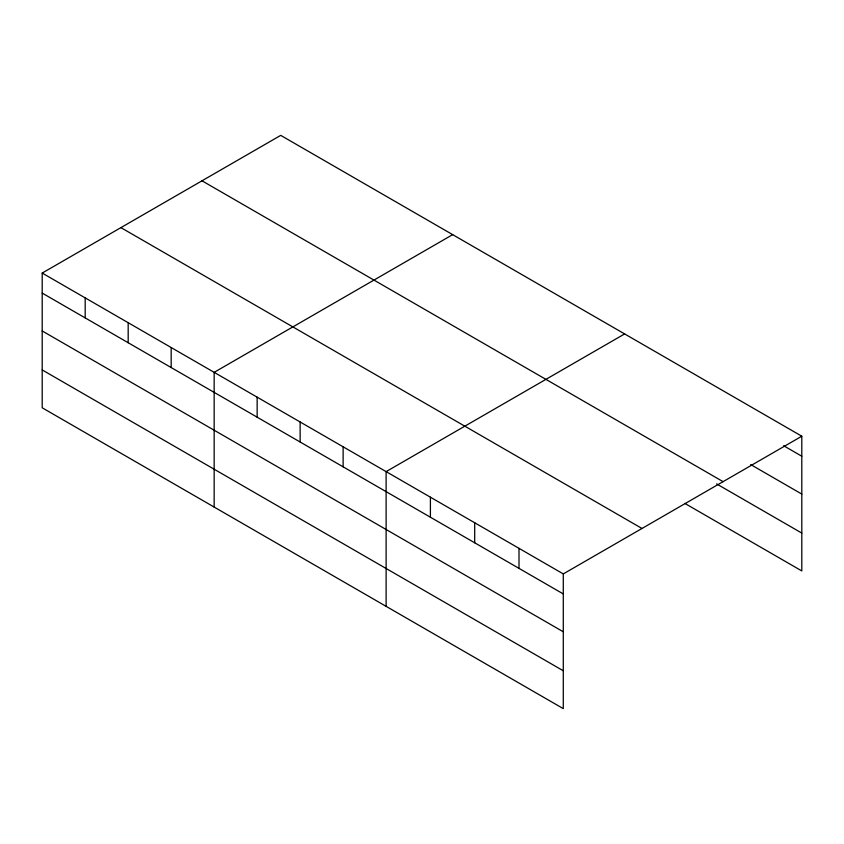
<?xml version="1.0" encoding="UTF-8"?>
<svg xmlns="http://www.w3.org/2000/svg" width="844" height="844" viewBox="0 0 844 844"><rect width="100%" height="100%" fill="white"/><g stroke="black" fill="none" stroke-linecap="round" stroke-linejoin="round"><path stroke-width="1.27" d="M563.286 631.787L563.286 573.909L42.2 273.066L42.2 407.789L563.286 708.633L563.286 631.787L42.2 330.943M684.822 503.393L801.8 570.934L801.8 436.211L280.714 135.367L42.2 273.066M452.669 234.643L214.154 372.352L214.154 507.075M624.634 333.918L386.119 471.627L386.119 606.351M563.286 573.909L801.8 436.211M783.633 445.737L801.8 456.224M750.696 464.569L801.8 494.078M202.001 180.806L723.086 481.65M716.619 483.907L801.8 533.081M120.914 227.627L641.999 528.471M42.2 293.09L563.286 593.933M42.2 369.936L563.286 670.78M518.997 548.347L518.997 568.36M474.697 522.774L474.697 542.787M430.408 497.2L430.408 517.214M343.128 446.803L343.128 466.827M300.137 421.989L300.137 442.003M257.146 397.165L257.146 417.189M171.174 347.528L171.174 367.541M128.183 322.703L128.183 342.727M85.191 297.89L85.191 317.903"/></g></svg>
